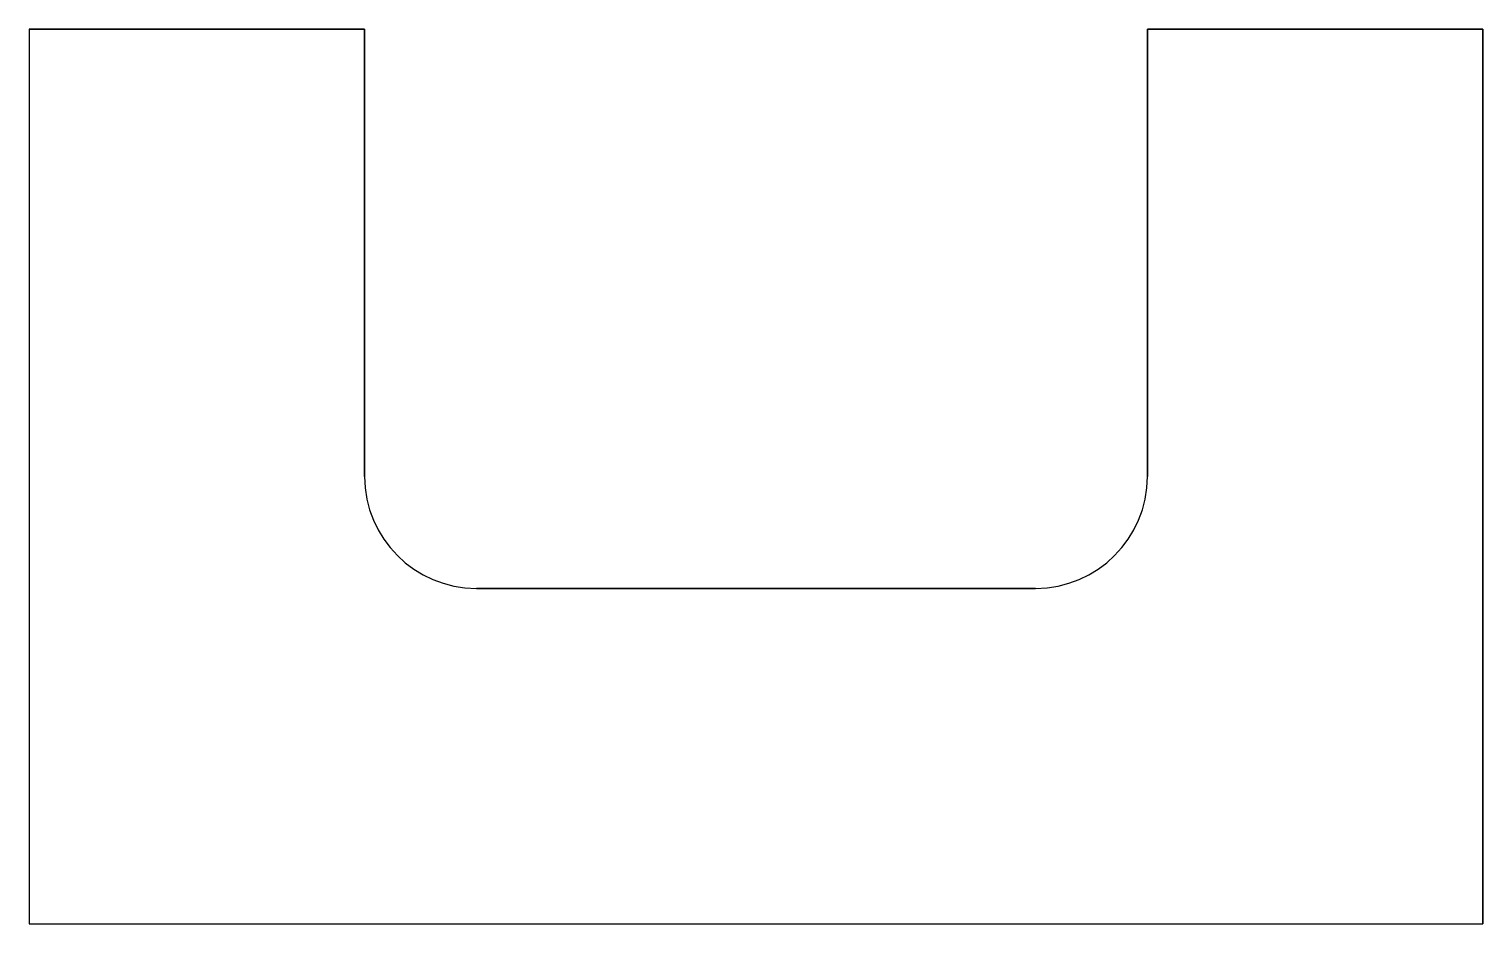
# Model space of a CAD drawing. Extents: x 0 to 13, y 0 to 8.
import ezdxf

# ---------------------------------------------------------------- set-up
doc = ezdxf.new("R2010")
doc.units = 0
doc.layers.get('0').update_dxf_attribs({"linetype": 'CONTINUOUS'})

# ---------------------------------------------------------------- blocks, each defined once
blk = doc.blocks.new('*U11')
at = {"color": 7}
for p, q in [((0, 8, 4), (3, 8, 4)), ((0, 8), (0, 8, 4)), ((0, 8, 4), (0, 0, 4)), ((0, 8), (0, 0)), ((3, 8), (0, 8)), ((3, 4), (3, 8)), ((3, 8), (3, 8, 4)), ((3, 8, 4), (3, 4, 4)), ((10, 8, 4), (13, 8, 4)), ((13, 8), (10, 8)), ((10, 8), (10, 4)), ((10, 8, 4), (10, 8)), ((10, 4, 4), (10, 8, 4)), ((13, 8), (13, 8, 4)), ((13, 8, 4), (13, 0, 4)), ((13, 0), (13, 8)), ((3, 4), (3, 4, 4)), ((3, 4), (3, 4, 4)), ((10, 4), (10, 4, 4)), ((10, 4), (10, 4, 4)), ((9, 3), (4, 3)), ((4, 3), (4, 3, 4)), ((4, 3, 4), (9, 3, 4)), ((4, 3), (4, 3, 4)), ((9, 3), (9, 3, 4)), ((9, 3), (9, 3, 4)), ((0, 0), (0, 0, 4)), ((0, 0, 4), (13, 0, 4)), ((0, 0), (13, 0)), ((13, 0, 4), (13, 0))]:
    blk.add_line(p, q, dxfattribs=at)
for centre, start, end in [((4, 4), 180, 270), ((4, 4, 4), 180, 270), ((9, 4), 270, 0), ((9, 4, 4), 270, 0)]:
    blk.add_arc(centre, 1, start, end, dxfattribs=at)

msp = doc.modelspace()

# ---------------------------------------------------------------- block references
msp.add_blockref('*U11', (0, 0))

doc.saveas('drawing.dxf')
